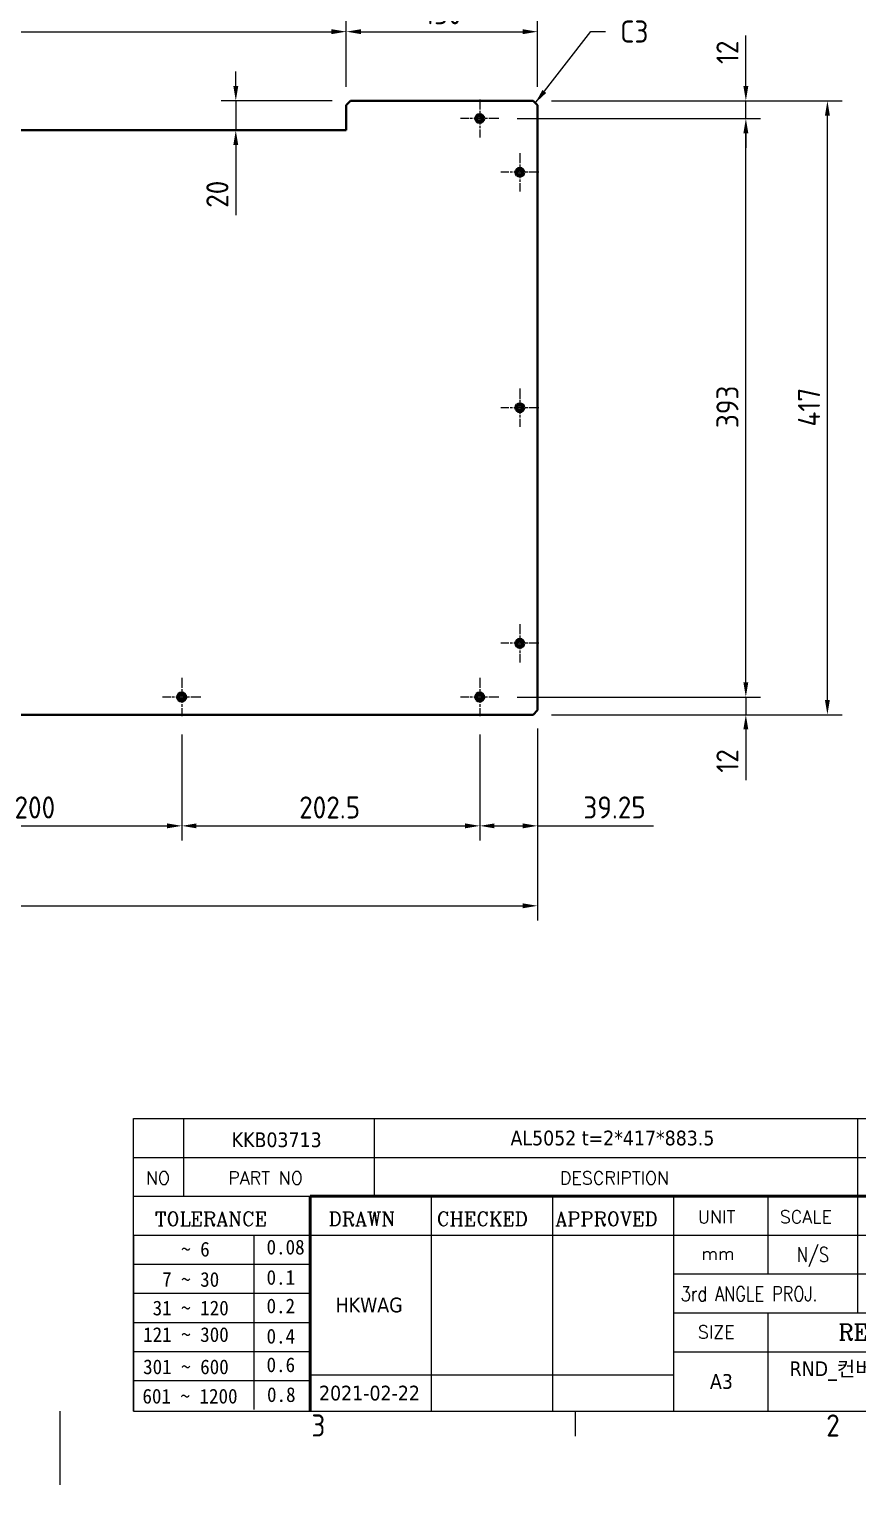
# Model space of a CAD drawing. Header units: millimetres. Extents: x 0 to 2100, y 0 to 1485.
# Drawn here: x 1029 to 1592, y 0 to 989 of the extents above; entities that cross this region are included whole.
import ezdxf
from ezdxf.enums import TextEntityAlignment as Align

# ---------------------------------------------------------------- set-up
doc = ezdxf.new("R2010")
doc.units = ezdxf.units.MM
doc.header["$LTSCALE"] = 5
doc.linetypes.add('CHAIN', pattern=[0.35429999999999995, 0.2362, -0.0295, 0.0591, -0.0295])
doc.layers.get('0').update_dxf_attribs({"color": 3, "lineweight": 25})
for name, color, linetype, lineweight in [('가시적인 것(ISO)', 3, 'Continuous', 40), ('경계(ISO)', 7, 'Continuous', 25), ('기호(ISO)', 5, 'Continuous', 25), ('제목(ISO)', 5, 'Continuous', 50), ('중심 표식(ISO)', 1, 'Continuous', 25), ('치수(ISO)', 2, 'Continuous', 25)]:
    doc.layers.add(name, color=color, linetype=linetype, lineweight=lineweight)
doc.styles.add('HAN_291', font='')
doc.styles.add('RC_284', font='ROMANC.shx')
doc.styles.add('RC_287', font='ROMANC.shx')
doc.styles.add('RC_292', font='ROMANC.shx')
doc.styles.add('문자 텍스트_PSTEK_POSCO', font='isocp.shx')
doc.styles.add('치수 텍스트_PSTEK_POSCO', font='isocp.shx')
doc.styles.add('텍스트 스타일198', font='tahoma.ttf')
doc.styles.add('텍스트 스타일333', font='ROMANC.shx', dxfattribs={"width": 0.800000011920929})
doc.styles.get('HAN_291').set_extended_font_data('GulimChe')
doc.dimstyles.new('치수_PSTEK_POSCO', dxfattribs={"dimscale": 5, "dimtxt": 3, "dimasz": 2, "dimexe": 2, "dimexo": 2.5, "dimgap": 1, "dimtad": 1, "dimrnd": 1e-08, "dimdsep": 46, "dimtxsty": '치수 텍스트_PSTEK_POSCO', "dimcen": 0.09, "dimdle": 10, "dimclrd": 7, "dimclre": 7, "dimclrt": 2, "dimadec": 1, "dimazin": 2, "dimtfac": 1, "dimtmove": 0, "dimatfit": 3, "dimfxl": 0, "dimtolj": 1, "dimlwd": -1, "dimlwe": -1, "dimarcsym": 0})
doc.dimstyles.new('치수_PSTEK_POSCO$7', dxfattribs={"dimscale": 5, "dimtxt": 3, "dimasz": 2, "dimexe": 2, "dimexo": 2.5, "dimgap": 1, "dimtad": 1, "dimrnd": 1e-08, "dimdsep": 46, "dimtxsty": '치수 텍스트_PSTEK_POSCO', "dimcen": 0.09, "dimdle": 10, "dimclrd": 7, "dimclre": 7, "dimclrt": 2, "dimadec": 1, "dimazin": 2, "dimtfac": 1, "dimtmove": 0, "dimatfit": 3, "dimfxl": 0, "dimtolj": 1, "dimlwd": -1, "dimlwe": -1, "dimarcsym": 0})

# ---------------------------------------------------------------- blocks, each defined once
blk = doc.blocks.new('경계 Default Border')
at = {"layer": '경계(ISO)'}
blk.add_line((280, 10), (280, 6.599999666213989), dxfattribs=at)
at = {"layer": '경계(ISO)', "flags": 128}
blk.add_lwpolyline([(210, 0), (210, 10)], dxfattribs=at)
at = {"layer": '경계(ISO)', "color": 2, "char_height": 3.00000011920929, "attachment_point": 7, "style": '문자 텍스트_PSTEK_POSCO'}
for s, insert in [('3', (244.1685395229535, 6.57139439638704)), ('2', (314.127739416884, 6.57139439638704))]:
    blk.add_mtext(s, dxfattribs=dict(at, insert=insert))
blk = doc.blocks.new('제목 블록 PSTEK')
at = {"color": 180}
for p, q in [((182.475792979055, 11.79100474011392), (182.4757929790549, 51.56524660363496)), ((182.4757929790549, 51.56524660363496), (372.4757929537551, 51.56524660363496)), ((189.2651435055721, 51.56524660363496), (189.2651435055722, 41.00524660363494)), ((215.2152739891528, 41.00524660363494), (215.2152739891528, 51.56524660363496)), ((280.8758854511282, 51.56524660363496), (280.8758854511282, 41.00524660363494)), ((182.475792979055, 46.2852466036349), (372.4757929537551, 46.28524660363492)), ((182.475792979055, 41.00524660363493), (206.451475290024, 41.00524660363493)), ((222.9401812389276, 11.79100474011392), (222.9401812389276, 41.00524660363494)), ((239.4288871878316, 11.79100474011392), (239.4288871878316, 41.00524660363494)), ((255.9175931367356, 11.79100474011392), (255.9175931367356, 41.00524660363494)), ((268.6918866058747, 41.00524660363494), (268.6918866058747, 30.44524660363498)), ((280.8758854511282, 41.00524660363494), (280.8758854511282, 25.16524660363502)), ((182.475792979055, 35.72524660363497), (206.451475290024, 35.72524660363497)), ((198.8621818849491, 12.02524660363491), (198.8621818849491, 35.72524660363497)), ((206.451475290024, 35.72524660363497), (372.4757929537551, 35.72524660363497)), ((182.475792979055, 31.77524660363492), (206.451475290024, 31.77524660363492)), ((255.917593136736, 30.44524660363498), (372.4757929537552, 30.44524660363501)), ((182.475792979055, 27.82524660363487), (206.451475290024, 27.82524660363487)), ((182.475792979055, 23.87524660363505), (206.451475290024, 23.87524660363505)), ((255.9175931367359, 25.16524660363502), (372.4757929537552, 25.165246603635)), ((268.6918866058744, 25.16524660363502), (268.6918866058744, 11.79100474011392)), ((182.475792979055, 19.92524660363478), (206.451475290024, 19.92524660363478)), ((255.9175931367359, 19.88524660363481), (310.0881549537553, 19.88524660363481)), ((182.475792979055, 15.97524660363496), (206.451475290024, 15.97524660363496)), ((206.451475290024, 16.74100474011396), (255.9175931367359, 16.74100474011396)), ((182.475792979055, 11.79100474011392), (372.4757929537551, 11.79100474011389))]:
    blk.add_line(p, q, dxfattribs=at)
at = {"color": 7, "lineweight": 50}
for p, q in [((206.4514752900237, 11.79100474011392), (206.4514752900237, 41.00524660363494)), ((206.451475290024, 41.00524660363494), (372.4757929537551, 41.00524660363496))]:
    blk.add_line(p, q, dxfattribs=at)
at = {"layer": '제목(ISO)', "lineweight": 18}
blk.add_line((182.475792979055, 35.72500474011393), (182.475792979055, 11.79100474011392), dxfattribs=at)
at = {"color": 2}
for s, height, style, p in [('NO', 1.742399930953979, 'RC_284', (184.135398793432, 42.62317362549192)), ('PART NO', 1.742399930953979, 'RC_284', (195.3359407378685, 42.62317362549192)), ('DESCRIPTION', 1.742399930953979, 'RC_284', (240.4025565652523, 42.62317362549192)), (' TOLERANCE', 1.899999976158142, 'RC_287', (184.0872874387979, 37.00893196870329)), ('DRAWN', 1.899999976158142, 'RC_287', (208.9766620976279, 37.00893196870329)), ('CHECKED', 1.899999976158142, 'RC_287', (223.6856844514997, 37.00893196870329)), ('APPROVED', 1.899999976158142, 'RC_287', (239.7795453577791, 37.00893196870329)), ('UNIT', 1.742399930953979, 'RC_284', (259.1652673287452, 37.34317362549218)), ('SCALE', 1.742399930953979, 'RC_284', (270.2934779252897, 37.34317362549218)), ('    ~ 6', 2.000000029802322, 'HAN_291', (183.7721304966814, 32.8176515608431)), ('0.08', 2.000000029802322, 'HAN_291', (200.5467345600617, 33.09873600004101)), ('mm', 1.742399930953979, 'RC_284', (259.6505418159997, 32.3543089683787)), ('  7 ~ 30', 2.000000029802322, 'HAN_291', (183.7721304966814, 28.70538114822415)), ('0.1', 2.000000029802322, 'HAN_291', (200.5467345600617, 28.98646558742206)), (' 31 ~ 120', 2.000000029802322, 'HAN_291', (183.7721304966814, 24.82628181916237)), ('0.2', 2.000000029802322, 'HAN_291', (200.5467345600617, 25.10736625836028)), ('121 ~ 300', 2.000000029802322, 'HAN_291', (183.7721304966814, 21.21401206133254)), ('0.4', 2.000000029802322, 'HAN_291', (200.5467345600617, 20.99509650053045)), ('SIZE', 1.742399930953979, 'RC_284', (259.1652673287452, 21.69497768947366)), ('REFERENCE', 2.178000062704086, 'RC_292', (278.2741065029841, 21.43214925458022)), ('301 ~ 600', 2.000000029802322, 'HAN_291', (183.7721304966814, 16.83491273227077)), ('0.6', 2.000000029802322, 'HAN_291', (200.5467345600617, 17.11599717146868)), ('601 ~ 1200', 2.000000029802322, 'HAN_291', (183.6802025156883, 12.84759660881125)), ('0.8', 2.000000029802322, 'HAN_291', (200.6097246063884, 13.05732192299702))]:
    blk.add_text(s, height=height, dxfattribs=dict(at, style=style)).set_placement(p)
at = {"color": 7, "style": '텍스트 스타일333', "width": 0.7999999523162842}
blk.add_text('N/S', height=2.000000029802322, dxfattribs=at).set_placement((274.7838860285014, 33.08524660363496), align=Align.MIDDLE_CENTER)
at = {"color": 2, "style": '텍스트 스타일333', "width": 0.7999999523162842}
blk.add_text('3rd ANGLE PROJ.', height=2.000000029802322, dxfattribs=at).set_placement((256.8430306642954, 26.76148381654429))
at = {"layer": '제목(ISO)', "color": 7, "style": '텍스트 스타일198'}
for tag, p in [('부품_번호_001', (195.8125351691155, 47.68004260673702)), ('설명_001', (233.7032146386433, 47.92245856837096)), ('재질_001', (290.6002202955571, 47.92524659519488)), ("3._Q'TY_001", (312.7051684940307, 47.92188863680521)), ('질량\\P3;_001', (350.2085769879711, 48.1643332325385)), ('제목_001', (337.0238793324635, 32.12134217035067)), ('부품_번호_001', (334.4717754223474, 26.8052465951949)), ('설계자_001', (209.9396160013646, 25.23446884679021)), ('프로젝트_001', (271.6304945365308, 16.57270180080504)), ('시트_크기_001', (260.807090429518, 14.83812566343425)), ('작성_날짜_001', (207.6770236384131, 13.26600473167383)), ('프로젝트_002', (286.6403537393983, 13.14882256215354))]:
    blk.add_attdef(tag, p, '', height=2.000000029802322, dxfattribs=at)
for tag, p in [('4._COLOR', (327.6805273250926, 48.92524660363493)), ('1._MODEL_NAME', (341.233897335037, 38.36524660363497)), ('점검자', (231.1845342133799, 26.23312567187446)), ('엔지니어링_승인자', (247.673240162284, 26.23312567187446)), ('점검_날짜', (231.1845342133799, 14.26600474011394)), ('엔지니어링_승인_날짜', (247.6732401622839, 14.26600474011394))]:
    blk.add_attdef(tag, text='', height=2.000000029802322, dxfattribs=at).set_placement(p, align=Align.MIDDLE_CENTER)
blk = doc.blocks.new('*D25')
at = {"layer": 'Defpoints', "color": 0}
for p in [(932.7053612462054, 522.2471101132988), (1132.705361246205, 522.2471101132987), (1132.705361246205, 447.707330295029)]:
    blk.add_point(p, dxfattribs=at)
at = {"layer": '치수(ISO)', "color": 7}
for p, q in [((932.7053612462054, 509.7471101132988), (932.7053612462054, 437.707330295029)), ((1132.705361246205, 509.7471101132987), (1132.705361246205, 437.707330295029)), ((942.7053612462054, 447.707330295029), (1122.705361246205, 447.707330295029))]:
    blk.add_line(p, q, dxfattribs=at)
for points in [[(942.7053612462054, 449.3739969616956), (942.7053612462054, 446.0406636283623), (932.7053612462054, 447.707330295029)], [(1122.705361246205, 449.3739969616956), (1122.705361246205, 446.0406636283623), (1132.705361246205, 447.707330295029)]]:
    blk.add_solid(points, dxfattribs=at)
at = {"layer": '치수(ISO)', "color": 2, "insert": (1019.059002978489, 460.2088066729817), "char_height": 15, "attachment_point": 4, "style": '치수 텍스트_PSTEK_POSCO'}
blk.add_mtext('\\A1;200', dxfattribs=at)
blk = doc.blocks.new('*D26')
at = {"layer": 'Defpoints', "color": 0}
for p in [(1132.705361246205, 522.2471101132987), (1335.205361246205, 522.2471101132987), (1335.205361246205, 447.707330295029)]:
    blk.add_point(p, dxfattribs=at)
at = {"layer": '치수(ISO)', "color": 7}
for p, q in [((1132.705361246205, 509.7471101132987), (1132.705361246205, 437.707330295029)), ((1335.205361246205, 509.7471101132987), (1335.205361246205, 437.707330295029)), ((1142.705361246205, 447.707330295029), (1325.205361246205, 447.707330295029))]:
    blk.add_line(p, q, dxfattribs=at)
for points in [[(1142.705361246205, 449.3739969616956), (1142.705361246205, 446.0406636283623), (1132.705361246205, 447.707330295029)], [(1325.205361246205, 449.3739969616956), (1325.205361246205, 446.0406636283623), (1335.205361246205, 447.707330295029)]]:
    blk.add_solid(points, dxfattribs=at)
at = {"layer": '치수(ISO)', "color": 2, "insert": (1212.50424831852, 460.2088066729817), "char_height": 15, "attachment_point": 4, "style": '치수 텍스트_PSTEK_POSCO'}
blk.add_mtext('\\A1;202.5', dxfattribs=at)
blk = doc.blocks.new('*D27')
at = {"layer": 'Defpoints', "color": 0}
for p in [(1374.455361246205, 526.2471101132986), (1335.205361246205, 522.2471101132987), (1374.455361246205, 447.707330295029)]:
    blk.add_point(p, dxfattribs=at)
at = {"layer": '치수(ISO)', "color": 7}
for p, q in [((1335.205361246205, 509.7471101132987), (1335.205361246205, 437.707330295029)), ((1374.455361246205, 513.7471101132986), (1374.455361246205, 437.707330295029)), ((1345.205361246205, 447.707330295029), (1364.455361246205, 447.707330295029)), ((1374.455361246205, 447.707330295029), (1453.291075210762, 447.707330295029))]:
    blk.add_line(p, q, dxfattribs=at)
for points in [[(1345.205361246205, 449.3739969616956), (1345.205361246205, 446.0406636283623), (1335.205361246205, 447.707330295029)], [(1364.455361246205, 449.3739969616956), (1364.455361246205, 446.0406636283623), (1374.455361246205, 447.707330295029)]]:
    blk.add_solid(points, dxfattribs=at)
at = {"layer": '치수(ISO)', "color": 2, "insert": (1405.617339909788, 460.2124318656294), "char_height": 15, "attachment_point": 4, "style": '치수 텍스트_PSTEK_POSCO'}
blk.add_mtext('\\A1;39.25', dxfattribs=at)
blk = doc.blocks.new('*D32')
at = {"layer": 'Defpoints', "color": 0}
for p in [(490.9553612462053, 526.2471101132988), (1374.455361246205, 526.2471101132986), (1374.455361246205, 393.3977121407038)]:
    blk.add_point(p, dxfattribs=at)
at = {"layer": '치수(ISO)', "color": 7}
for p, q in [((490.9553612462053, 513.7471101132988), (490.9553612462053, 383.3977121407038)), ((1374.455361246205, 513.7471101132986), (1374.455361246205, 383.3977121407038)), ((500.9553612462053, 393.3977121407038), (1364.455361246205, 393.3977121407038))]:
    blk.add_line(p, q, dxfattribs=at)
for points in [[(500.9553612462053, 395.0643788073705), (500.9553612462053, 391.7310454740372), (490.9553612462053, 393.3977121407038)], [(1364.455361246205, 395.0643788073705), (1364.455361246205, 391.7310454740372), (1374.455361246205, 393.3977121407038)]]:
    blk.add_solid(points, dxfattribs=at)
at = {"layer": '치수(ISO)', "color": 2, "insert": (911.3947010744258, 405.8977121407038), "char_height": 15, "attachment_point": 4, "style": '치수 텍스트_PSTEK_POSCO'}
blk.add_mtext('\\A1;883.5', dxfattribs=at)
blk = doc.blocks.new('*D33')
at = {"layer": 'Defpoints', "color": 0}
for p in [(1348.205361246206, 535.2471101132987), (1516.036893048628, 535.2471101132987), (1371.455361246205, 523.2471101132987)]:
    blk.add_point(p, dxfattribs=at)
at = {"layer": '치수(ISO)', "color": 7}
for p, q in [((1516.036893048628, 545.2471101132987), (1516.036893048628, 555.2471101132987)), ((1360.705361246206, 535.2471101132987), (1526.036893048628, 535.2471101132987)), ((1516.036893048628, 535.2471101132987), (1516.036893048628, 523.2471101132987)), ((1383.955361246205, 523.2471101132987), (1526.036893048628, 523.2471101132987)), ((1516.036893048628, 513.2471101132987), (1516.036893048628, 478.8462242865271))]:
    blk.add_line(p, q, dxfattribs=at)
for points in [[(1514.370226381962, 545.2471101132987), (1517.703559715295, 545.2471101132987), (1516.036893048628, 535.2471101132987)], [(1514.370226381962, 513.2471101132987), (1517.703559715295, 513.2471101132987), (1516.036893048628, 523.2471101132987)]]:
    blk.add_solid(points, dxfattribs=at)
at = {"layer": '치수(ISO)', "color": 2, "insert": (1503.535416670675, 483.8462242865273), "char_height": 15, "attachment_point": 4, "rotation": 90, "style": '치수 텍스트_PSTEK_POSCO'}
blk.add_mtext('\\A1;12', dxfattribs=at)
blk = doc.blocks.new('*D34')
at = {"layer": 'Defpoints', "color": 0}
for p in [(1348.205361246206, 928.2471101132987), (1516.036893048628, 928.2471101132987), (1348.205361246206, 535.2471101132987)]:
    blk.add_point(p, dxfattribs=at)
at = {"layer": '치수(ISO)', "color": 7}
for p, q in [((1360.705361246206, 928.2471101132987), (1526.036893048628, 928.2471101132987)), ((1516.036893048628, 545.2471101132987), (1516.036893048628, 918.2471101132987)), ((1360.705361246206, 535.2471101132987), (1526.036893048628, 535.2471101132987))]:
    blk.add_line(p, q, dxfattribs=at)
for points in [[(1514.370226381962, 918.2471101132987), (1517.703559715295, 918.2471101132987), (1516.036893048628, 928.2471101132987)], [(1514.370226381962, 545.2471101132987), (1517.703559715295, 545.2471101132987), (1516.036893048628, 535.2471101132987)]]:
    blk.add_solid(points, dxfattribs=at)
at = {"layer": '치수(ISO)', "color": 2, "insert": (1503.536893048628, 717.9102424628119), "char_height": 15, "attachment_point": 4, "rotation": 90, "style": '치수 텍스트_PSTEK_POSCO'}
blk.add_mtext('\\A1;393', dxfattribs=at)
blk = doc.blocks.new('*D35')
at = {"layer": 'Defpoints', "color": 0}
for p in [(1371.455361246206, 940.2471101132986), (1516.036893048628, 940.2471101132986), (1348.205361246206, 928.2471101132987)]:
    blk.add_point(p, dxfattribs=at)
at = {"layer": '치수(ISO)', "color": 7}
for p, q in [((1516.036893048628, 950.2471101132986), (1516.036893048628, 984.6479959400702)), ((1383.955361246206, 940.2471101132986), (1526.036893048628, 940.2471101132986)), ((1516.036893048628, 928.2471101132987), (1516.036893048628, 940.2471101132986)), ((1360.705361246206, 928.2471101132987), (1526.036893048628, 928.2471101132987)), ((1516.036893048628, 918.2471101132987), (1516.036893048628, 908.2471101132987))]:
    blk.add_line(p, q, dxfattribs=at)
for points in [[(1514.370226381962, 950.2471101132986), (1517.703559715295, 950.2471101132986), (1516.036893048628, 940.2471101132986)], [(1514.370226381962, 918.2471101132987), (1517.703559715295, 918.2471101132987), (1516.036893048628, 928.2471101132987)]]:
    blk.add_solid(points, dxfattribs=at)
at = {"layer": '치수(ISO)', "color": 2, "insert": (1503.535416670675, 965.2471101132988), "char_height": 15, "attachment_point": 4, "rotation": 90, "style": '치수 텍스트_PSTEK_POSCO'}
blk.add_mtext('\\A1;12', dxfattribs=at)
blk = doc.blocks.new('*D36')
at = {"layer": 'Defpoints', "color": 0}
for p in [(1371.455361246206, 940.2471101132986), (1571.455361246206, 940.2471101132986), (1371.455361246205, 523.2471101132987)]:
    blk.add_point(p, dxfattribs=at)
at = {"layer": '치수(ISO)', "color": 7}
for p, q in [((1383.955361246206, 940.2471101132986), (1581.455361246206, 940.2471101132986)), ((1571.455361246206, 533.2471101132987), (1571.455361246206, 930.2471101132986)), ((1383.955361246205, 523.2471101132987), (1581.455361246206, 523.2471101132987))]:
    blk.add_line(p, q, dxfattribs=at)
for points in [[(1569.788694579539, 930.2471101132986), (1573.122027912873, 930.2471101132986), (1571.455361246206, 940.2471101132986)], [(1569.788694579539, 533.2471101132987), (1573.122027912873, 533.2471101132987), (1571.455361246206, 523.2471101132987)]]:
    blk.add_solid(points, dxfattribs=at)
at = {"layer": '치수(ISO)', "color": 2, "insert": (1558.955361246206, 718.9971101132986), "char_height": 15, "attachment_point": 4, "rotation": 90, "style": '치수 텍스트_PSTEK_POSCO'}
blk.add_mtext('\\A1;417', dxfattribs=at)
blk = doc.blocks.new('*D39')
at = {"layer": 'Defpoints', "color": 0}
for p in [(1244.455361246206, 987.2471101132991), (512.4553612462054, 937.2471101132991), (1244.455361246206, 937.2471101132987)]:
    blk.add_point(p, dxfattribs=at)
at = {"layer": '치수(ISO)', "color": 7}
for p, q in [((512.4553612462054, 949.7471101132991), (512.4553612462054, 997.2471101132991)), ((1244.455361246206, 949.7471101132987), (1244.455361246206, 997.2471101132991)), ((522.4553612462054, 987.2471101132991), (1234.455361246206, 987.2471101132991))]:
    blk.add_line(p, q, dxfattribs=at)
for points in [[(522.4553612462054, 988.9137767799657), (522.4553612462054, 985.5804434466324), (512.4553612462054, 987.2471101132991)], [(1234.455361246206, 988.9137767799657), (1234.455361246206, 985.5804434466324), (1244.455361246206, 987.2471101132991)]]:
    blk.add_solid(points, dxfattribs=at)
at = {"layer": '치수(ISO)', "color": 2, "insert": (864.5549183328197, 999.7485864912518), "char_height": 15, "attachment_point": 4, "style": '치수 텍스트_PSTEK_POSCO'}
blk.add_mtext('\\A1;732', dxfattribs=at)
blk = doc.blocks.new('*D40')
at = {"layer": 'Defpoints', "color": 0}
for p in [(1374.455361246205, 987.2471101132991), (1244.455361246206, 937.2471101132987), (1374.455361246205, 937.2471101132987)]:
    blk.add_point(p, dxfattribs=at)
at = {"layer": '치수(ISO)', "color": 7}
for p, q in [((1244.455361246206, 949.7471101132987), (1244.455361246206, 997.2471101132991)), ((1374.455361246205, 949.7471101132987), (1374.455361246205, 997.2471101132991)), ((1254.455361246206, 987.2471101132991), (1364.455361246205, 987.2471101132991))]:
    blk.add_line(p, q, dxfattribs=at)
for points in [[(1254.455361246206, 988.9137767799657), (1254.455361246206, 985.5804434466324), (1244.455361246206, 987.2471101132991)], [(1364.455361246205, 988.9137767799657), (1364.455361246205, 985.5804434466324), (1374.455361246205, 987.2471101132991)]]:
    blk.add_solid(points, dxfattribs=at)
at = {"layer": '치수(ISO)', "color": 2, "insert": (1297.499455734395, 999.7471101132991), "char_height": 15, "attachment_point": 4, "style": '치수 텍스트_PSTEK_POSCO'}
blk.add_mtext('\\A1;130', dxfattribs=at)
blk = doc.blocks.new('*D41')
at = {"layer": 'Defpoints', "color": 0}
for p in [(1169.438215661311, 940.2471101132988), (1247.455361246206, 940.2471101132988), (1188.869423797295, 920.2471101132987)]:
    blk.add_point(p, dxfattribs=at)
at = {"layer": '치수(ISO)', "color": 7}
for p, q in [((1169.438215661311, 950.2471101132988), (1169.438215661311, 960.2471101132988)), ((1234.955361246206, 940.2471101132988), (1159.438215661311, 940.2471101132988)), ((1169.438215661311, 940.2471101132988), (1169.438215661311, 920.2471101132987)), ((1169.438215661311, 910.2471101132987), (1169.438215661311, 862.5630435172084))]:
    blk.add_line(p, q, dxfattribs=at)
for points in [[(1167.771548994644, 950.2471101132988), (1171.104882327977, 950.2471101132988), (1169.438215661311, 940.2471101132988)], [(1167.771548994644, 910.2471101132987), (1171.104882327977, 910.2471101132987), (1169.438215661311, 920.2471101132987)]]:
    blk.add_solid(points, dxfattribs=at)
at = {"layer": '치수(ISO)', "color": 2, "insert": (1156.936739283358, 867.5630435172086), "char_height": 15, "attachment_point": 4, "rotation": 90, "style": '치수 텍스트_PSTEK_POSCO'}
blk.add_mtext('\\A1;20', dxfattribs=at)

msp = doc.modelspace()

# ---------------------------------------------------------------- linework, layer by layer
at = {"layer": '가시적인 것(ISO)'}
for p, q in [((1244.455361246206, 937.2471101132987), (1247.455361246206, 940.2471101132986)), ((1247.455361246206, 940.2471101132986), (1371.455361246206, 940.2471101132986)), ((1371.455361246206, 940.2471101132986), (1374.455361246205, 937.2471101132987)), ((1244.455361246206, 937.2471101132987), (1244.455361246205, 920.2471101132987)), ((1374.455361246205, 937.2471101132987), (1374.455361246205, 526.2471101132986)), ((1244.455361246205, 920.2471101132987), (512.4553612462056, 920.247110113299)), ((1374.455361246205, 526.2471101132986), (1371.455361246205, 523.2471101132987)), ((1371.455361246205, 523.2471101132987), (493.9553612462053, 523.2471101132988))]:
    msp.add_line(p, q, dxfattribs=at)
for centre, radius in [((1335.205361246205, 928.2471101132987), 3), ((1335.205361246205, 928.2471101132987), 1.7), ((1362.455361246205, 891.7471101132987), 3), ((1362.455361246205, 891.7471101132987), 1.7), ((1362.455361246205, 731.7471101132986), 3), ((1362.455361246205, 731.7471101132986), 1.7), ((1362.455361246205, 571.7471101132986), 3), ((1362.455361246205, 571.7471101132986), 1.7), ((1132.705361246205, 535.2471101132987), 3), ((1132.705361246205, 535.2471101132987), 1.7), ((1335.205361246205, 535.2471101132987), 3), ((1335.205361246205, 535.2471101132987), 1.7)]:
    msp.add_circle(centre, radius, dxfattribs=at)
at = {"layer": '중심 표식(ISO)', "linetype": 'CHAIN', "ltscale": 5.778178691864014}
for p, q in [((1335.205361246205, 941.2471101132988), (1335.205361246205, 915.2471101132986)), ((1348.205361246206, 928.2471101132987), (1322.205361246205, 928.2471101132987)), ((1362.455361246205, 904.7471101132988), (1362.455361246205, 878.7471101132986)), ((1375.455361246205, 891.7471101132987), (1349.455361246205, 891.7471101132987)), ((1362.455361246205, 744.7471101132986), (1362.455361246205, 718.7471101132986)), ((1375.455361246205, 731.7471101132986), (1349.455361246205, 731.7471101132986)), ((1362.455361246205, 584.7471101132987), (1362.455361246205, 558.7471101132987)), ((1375.455361246205, 571.7471101132987), (1349.455361246205, 571.7471101132987)), ((1132.705361246205, 548.2471101132987), (1132.705361246205, 522.2471101132987)), ((1335.205361246205, 548.2471101132987), (1335.205361246205, 522.2471101132987)), ((1145.705361246206, 535.2471101132987), (1119.705361246205, 535.2471101132987)), ((1348.205361246206, 535.2471101132987), (1322.205361246205, 535.2471101132987))]:
    msp.add_line(p, q, dxfattribs=at)

# ---------------------------------------------------------------- block references
at = {"xscale": 5, "yscale": 5, "zscale": 5}
msp.add_blockref('경계 Default Border', (0, 0), dxfattribs=at)
ref = msp.add_blockref('제목 블록 PSTEK', (187.6210352312242, -8.955023700569475), dxfattribs=dict(xscale=5, yscale=5, zscale=5))
ref.add_attrib('설계자_001', 'HKWAG', (1237.319115238047, 117.2173205333816), dxfattribs={"layer": '제목(ISO)', "color": 7, "height": 10.00000014901161, "style": '텍스트 스타일198'})
ref.add_attrib('프로젝트_001', 'RND_컨버터_2021_DC집진기', (1545.773507913878, 73.90848530345575), dxfattribs={"layer": '제목(ISO)', "color": 7, "height": 10.00000014901161, "style": '텍스트 스타일198'})
ref.add_attrib('시트_크기_001', 'A3', (1491.656487378814, 65.23560461660182), dxfattribs={"layer": '제목(ISO)', "color": 7, "height": 10.00000014901161, "style": '텍스트 스타일198'})
ref.add_attrib('작성_날짜_001', '2021-02-22', (1226.00615342329, 57.37499995779969), dxfattribs={"layer": '제목(ISO)', "color": 7, "height": 10.00000014901161, "style": '텍스트 스타일198'})
ref.add_attrib('설명_001', 'AL5052 t=2*417*883.5', (1356.137108424441, 230.6572691412854), dxfattribs={"layer": '제목(ISO)', "color": 7, "height": 10.00000014901161, "style": '텍스트 스타일198'})
ref.add_attrib('부품_번호_001', 'KKB03713', (1166.683711076802, 229.4451893331156), dxfattribs={"layer": '제목(ISO)', "color": 7, "height": 10.00000014901161, "style": '텍스트 스타일198'})

# ---------------------------------------------------------------- texts
at = {"layer": '기호(ISO)', "color": 2, "insert": (1430.664914623962, 987.3254553483509), "char_height": 15.00000059604645, "attachment_point": 4, "style": '치수 텍스트_PSTEK_POSCO'}
msp.add_mtext('{C3}', dxfattribs=at)

# ---------------------------------------------------------------- dimensions: what is measured, and where the dimension line sits
at = {"layer": '치수(ISO)', "color": 7}
for base, p1, p2, angle, override, picture, middle in [((1244.455361246206, 987.2471101132991), (512.4553612462054, 937.2471101132991), (1244.455361246206, 937.2471101132987), 180, {"dimdec": 2, "dimtp": 0, "dimtm": -0, "dimtdec": 2, "dimtofl": 0, "dimatfit": 1}, '*D39', (878.5053612462056, 987.2471101132991)), ((1374.455361246205, 987.2471101132991), (1244.455361246206, 937.2471101132987), (1374.455361246205, 937.2471101132987), 180, {"dimdec": 2, "dimtp": 0, "dimtm": -0, "dimtdec": 2, "dimtofl": 0, "dimatfit": 1}, '*D40', (1309.505361246206, 987.2471101132991)), ((1516.036893048628, 940.2471101132986), (1348.205361246206, 928.2471101132987), (1371.455361246206, 940.2471101132986), 90, {"dimdec": 2, "dimtp": 0, "dimtm": -0, "dimtdec": 2, "dimtofl": 1, "dimatfit": 1}, '*D35', (1516.036893048628, 972.4475530266847)), ((1169.438215661311, 940.2471101132988), (1188.869423797295, 920.2471101132987), (1247.455361246206, 940.2471101132988), 90, {"dimdec": 2, "dimse1": 1, "dimtp": 0, "dimtm": -0, "dimtdec": 2, "dimtofl": 1, "dimatfit": 1}, '*D41', (1169.43821566131, 876.0094017849251)), ((1571.455361246206, 940.2471101132986), (1371.455361246205, 523.2471101132987), (1371.455361246206, 940.2471101132986), 90, {"dimdec": 2, "dimtp": 0, "dimtm": -0, "dimtdec": 2, "dimtofl": 0, "dimatfit": 1}, '*D36', (1571.455361246206, 731.7471101132986)), ((1516.036893048628, 928.2471101132987), (1348.205361246206, 535.2471101132987), (1348.205361246206, 928.2471101132987), 90, {"dimdec": 2, "dimtp": 0, "dimtm": -0, "dimtdec": 2, "dimtofl": 0, "dimatfit": 1}, '*D34', (1516.036893048628, 731.7471101132987)), ((1516.036893048628, 535.2471101132987), (1371.455361246205, 523.2471101132987), (1348.205361246206, 535.2471101132987), 90, {"dimdec": 2, "dimtp": 0, "dimtm": -0, "dimtdec": 2, "dimtofl": 1, "dimatfit": 1}, '*D33', (1516.036893048628, 491.0466671999131)), ((1374.455361246205, 447.707330295029), (1335.205361246205, 522.2471101132987), (1374.455361246205, 526.2471101132986), 180, {"dimdec": 2, "dimtp": 0, "dimtm": -0, "dimtdec": 2, "dimtofl": 0, "dimatfit": 2}, '*D27', (1426.954207560275, 447.707330295029)), ((1132.705361246205, 447.707330295029), (932.7053612462054, 522.2471101132988), (1132.705361246205, 522.2471101132987), 180, {"dimdec": 2, "dimtp": 0, "dimtm": -0, "dimtdec": 2, "dimtofl": 0, "dimatfit": 1}, '*D25', (1032.755361246206, 447.707330295029)), ((1335.205361246205, 447.707330295029), (1132.705361246205, 522.2471101132987), (1335.205361246205, 522.2471101132987), 180, {"dimdec": 2, "dimtp": 0, "dimtm": -0, "dimtdec": 2, "dimtofl": 0, "dimatfit": 1}, '*D26', (1234.005361246205, 447.707330295029))]:
    dim = msp.add_linear_dim(base=base, p1=p1, p2=p2, angle=angle, dimstyle='치수_PSTEK_POSCO', override=override, dxfattribs=at)
    dim.commit()
    dim.dimension.update_dxf_attribs({"geometry": picture, "text_midpoint": middle, "dimtype": 160})
dim = msp.add_linear_dim(base=(1374.455361246205, 393.3977121407038), p1=(490.9553612462053, 526.2471101132988), p2=(1374.455361246205, 526.2471101132986), dimstyle='치수_PSTEK_POSCO', override={"dimdec": 2, "dimtp": 0, "dimtm": -0, "dimtdec": 2, "dimtofl": 0, "dimatfit": 1}, dxfattribs=at)
dim.commit()
dim.dimension.update_dxf_attribs({"geometry": '*D32', "text_midpoint": (932.7053612462056, 393.3977121407038), "dimtype": 160})

# ---------------------------------------------------------------- leaders
at = {"layer": '기호(ISO)', "color": 7, "annotation_type": 0, "has_hookline": 1, "hookline_direction": 0, "text_width": 17.82030643817957}
msp.add_leader([(1372.955361246205, 938.7471101132987), (1410.664914623962, 987.3254553483509), (1420.664914623962, 987.3254553483509)], dimstyle='치수_PSTEK_POSCO$7', override={"dimtad": 0}, dxfattribs=at)

doc.saveas('drawing.dxf')
